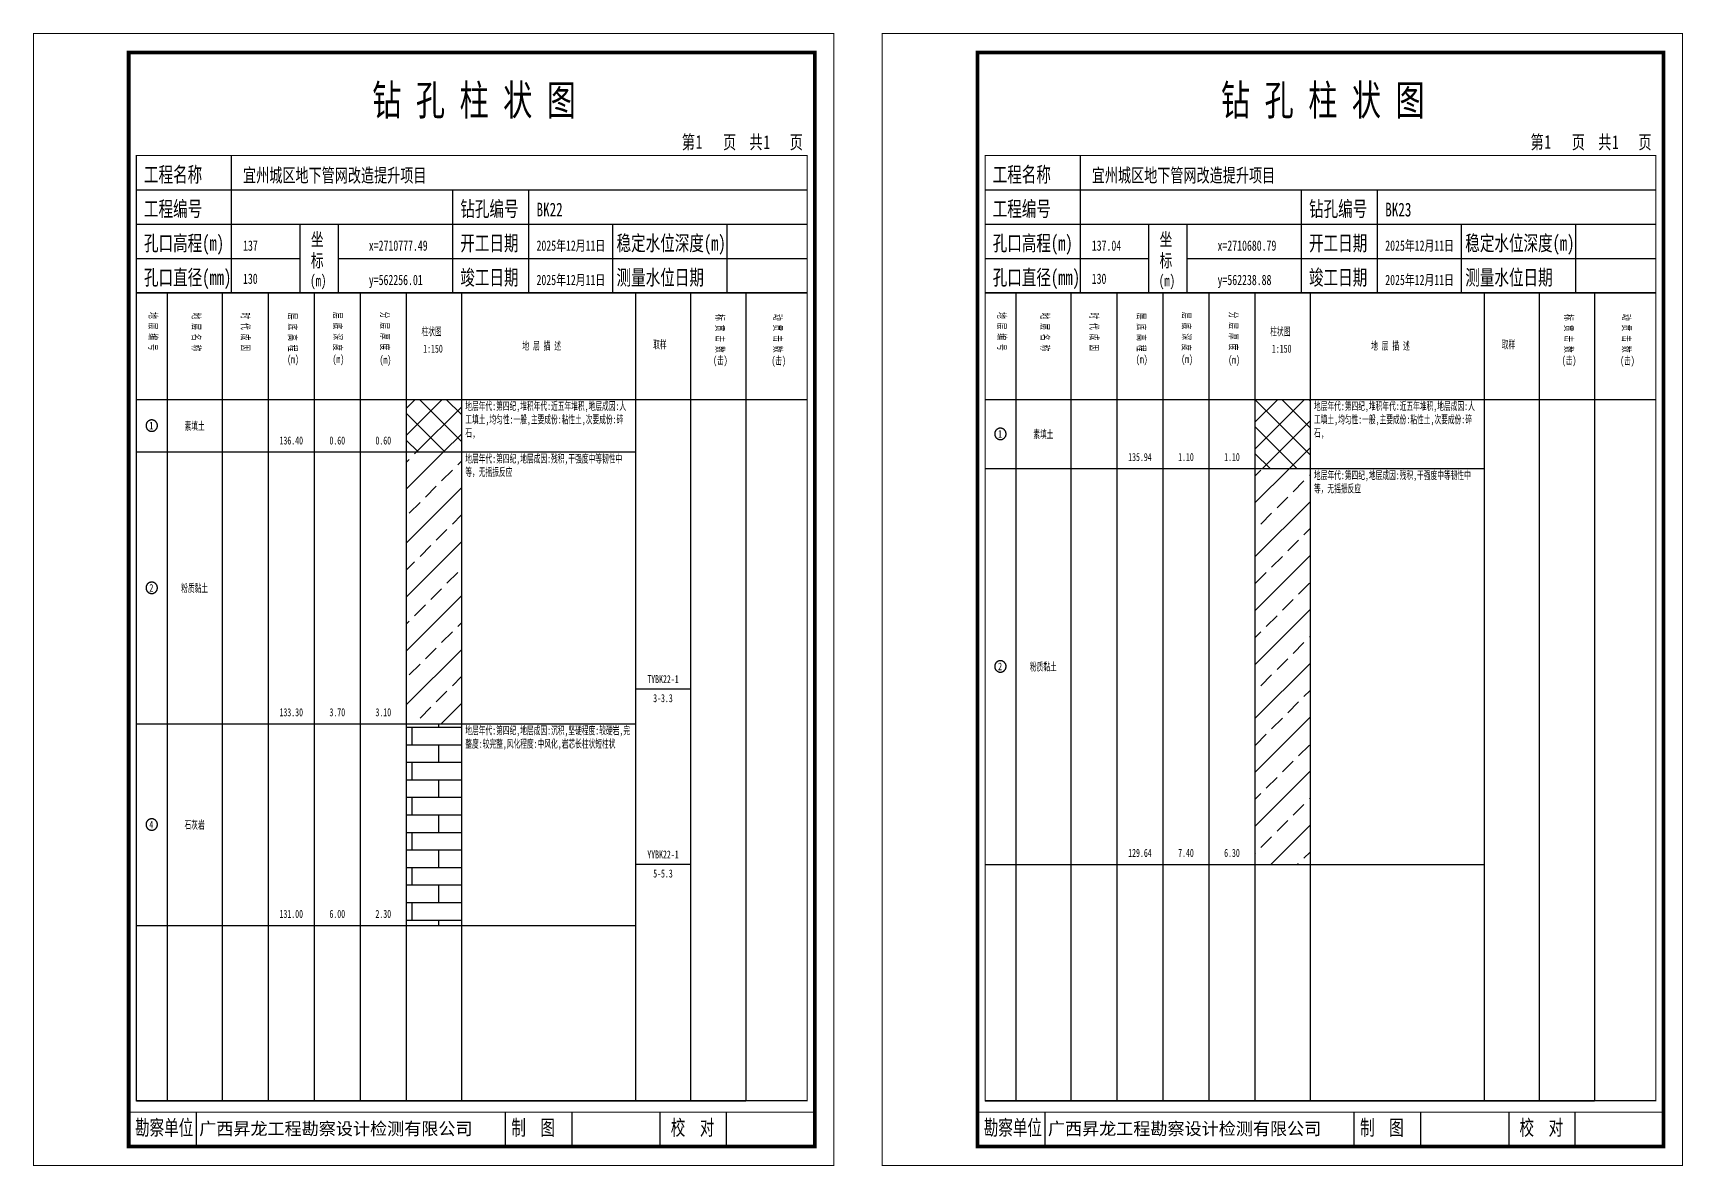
# Model space of a CAD drawing. Header units: millimetres. Extents: x 0 to 2711117, y 0 to 567555.
# Drawn here: x 7348.5 to 7781.5, y -0.1 to 297.1 of the extents above; entities that cross this region are included whole.
import ezdxf
from ezdxf.enums import TextEntityAlignment as Align

# ---------------------------------------------------------------- set-up
doc = ezdxf.new("R2010")
doc.units = ezdxf.units.MM
doc.layers.add('GICAD_POU_TEXTS', color=7, linetype='Continuous')
doc.layers.add('勘察点图例', color=7, linetype='Continuous')
doc.styles.add('HEAD_FONT', font='simfang.ttf', dxfattribs={"width": 0.6})
doc.styles.add('HEAD_FONT2', font='simfang.ttf', dxfattribs={"width": 0.6})
doc.styles.add('HT', font='simhei.ttf')
doc.styles.add('LZ_FONT', font='simfang.ttf', dxfattribs={"width": 0.7, "height": 8})
doc.styles.add('成果图图块', font='simfang.ttf', dxfattribs={"height": 2.5})
doc.styles.add('成果图表体', font='simfang.ttf', dxfattribs={"width": 0.6, "height": 2.1})
pattern_1 = [(45, (0, 0), (-3.535534, 3.535534), []), (135, (0, 0), (-3.535534, -3.535534), [])]
pattern_2 = [(45, (0, 0), (-7.071068, 7.071068), []), (45, (7.071, 0), (-7.071068, 7.071068), [4, -2])]

# ---------------------------------------------------------------- blocks, each defined once
blk = doc.blocks.new('BK22')
for p, q in [((52, 229), (52, 265)), ((27, 256), (203, 256)), ((110, 229), (110, 256)), ((130, 229), (130, 256)), ((27, 247), (203, 247)), ((70, 229), (70, 247)), ((80, 229), (80, 247)), ((152, 229), (152, 247)), ((182, 229), (182, 247)), ((27, 238), (70, 238)), ((80, 238), (203, 238)), ((27, 229), (35.05, 229)), ((35.05, 229), (35.05, 17)), ((35.05, 229), (49.53, 229)), ((49.53, 229), (49.53, 17)), ((49.53, 229), (61.6, 229)), ((61.6, 229), (61.6, 17)), ((61.6, 229), (73.68, 229)), ((73.68, 229), (73.68, 17)), ((73.68, 229), (85.75, 229)), ((85.75, 229), (85.75, 17)), ((85.75, 229), (97.82, 229)), ((97.82, 229), (97.82, 17)), ((97.82, 229), (112.3, 229)), ((112.3, 229), (112.3, 17)), ((112.3, 229), (157.93, 229)), ((157.93, 229), (157.93, 17)), ((157.93, 229), (172.42, 229)), ((172.42, 229), (172.42, 17)), ((172.42, 229), (186.9, 229)), ((186.9, 229), (186.9, 17)), ((186.9, 229), (203, 229)), ((27, 201), (203, 201)), ((27, 17), (35.05, 17)), ((35.05, 17), (49.53, 17)), ((42.74, 4.95), (42.74, 13.95)), ((42.74, 4.95), (42.74, 13.95)), ((49.53, 17), (61.6, 17)), ((61.6, 17), (73.68, 17)), ((73.68, 17), (85.75, 17)), ((85.75, 17), (97.82, 17)), ((97.82, 17), (112.3, 17)), ((112.3, 17), (157.93, 17)), ((123.83, 4.95), (123.83, 13.95)), ((141.38, 4.95), (141.38, 13.95)), ((157.93, 17), (172.42, 17)), ((164.48, 4.95), (164.48, 13.95)), ((172.42, 17), (186.9, 17)), ((181.84, 4.95), (181.84, 13.95)), ((181.84, 4.95), (181.84, 13.95))]:
    blk.add_line(p, q)
for points, const_width in [([(0, 0), (210, 0), (210, 297), (0, 297)], 0.25), ([(25, 5), (205, 5), (205, 292), (25, 292)], 1), ([(27, 265), (203, 265), (203, 17), (27, 17)], 0.3)]:
    blk.add_lwpolyline(points, close=True, dxfattribs=dict(const_width=const_width))
at = {"const_width": 0.3}
for points in [[(27, 229), (203, 229)], [(25, 14), (205, 14)]]:
    blk.add_lwpolyline(points, dxfattribs=at)
at = {"style": 'LZ_FONT', "width": 0.7}
for s, height, p in [('钻 孔 柱 状 图', 8, (88.9, 275.54)), ('第', 3.6, (170.12, 266.7)), ('1', 3.6, (173.78, 266.75)), ('页', 3.6, (180.96, 266.7)), ('共', 3.6, (187.88, 266.7)), ('1', 3.6, (191.54, 266.7)), ('页', 3.6, (198.44, 266.7)), ('工程名称', 4, (29, 258)), ('宜州城区地下管网改造提升项目', 3.6, (55, 258)), ('工程编号', 4, (29, 249)), ('钻孔编号', 4, (112, 249)), ('BK22', 3.6, (132, 249)), ('孔口高程(m)', 4, (29, 240)), ('137', 2.7, (55, 240)), ('坐', 3.5, (72.79, 241.24)), ('x=2710777.49', 2.7, (88, 240)), ('开工日期', 4, (112, 240)), ('2025年12月11日', 2.7, (132, 240)), ('稳定水位深度(m)', 4, (153, 240)), ('标', 3.5, (72.79, 235.7)), ('孔口直径(mm)', 4, (29, 231)), ('130', 2.7, (54.98, 231.31)), ('(m) ', 3, (72.59, 230.65)), ('竣工日期', 4, (112, 231)), ('2025年12月11日', 2.7, (132, 231)), ('测量水位日期', 4, (153, 231)), ('y=562256.01', 2.7, (88, 231)), ('勘察单位', 4, (26.65, 7.95)), ('制  图', 4, (125.4, 7.95)), ('校  对', 4, (167.22, 7.95))]:
    blk.add_text(s, height=height, dxfattribs=at).set_placement(p)
at = {"style": 'HT'}
blk.add_text('广西昇龙工程勘察设计检测有限公司', height=3.2865, dxfattribs=at).set_placement((43.48, 8.02))
at = {"char_height": 2.1, "width": 22.806, "attachment_point": 1, "rotation": 270, "style": 'HEAD_FONT'}
for s, insert in [('地 层 编 号', (32.46, 223.92)), ('地 层 名 称', (43.79, 223.76)), ('时 代 成 因', (56.67, 223.83)), ('层 底 高 程', (69.07, 223.71)), ('层 底 深 度', (80.9, 223.91)), ('分 层 厚 度', (93.26, 224.01)), ('标 贯 击 数', (181.21, 223.37)), ('动 贯 击 数', (196.38, 223.43))]:
    blk.add_mtext(s, dxfattribs=dict(at, insert=insert))
at = {"char_height": 2.1, "attachment_point": 1}
for s, insert, width, style in [('柱状图', (101.82, 219.87), 7.855, 'HEAD_FONT2'), ('取样', (162.58, 216.44), 7.855, 'HEAD_FONT2'), ('(m)', (66.58, 212.56), 4.7944, 'HEAD_FONT'), ('(m)', (78.47, 212.61), 4.7944, 'HEAD_FONT'), ('(m)', (90.81, 212.43), 4.7944, 'HEAD_FONT'), ('1:150', (102.26, 215.36), 6.9223, 'HEAD_FONT2'), ('地 层 描 述', (128.29, 216.11), 22.0781, 'HEAD_FONT2'), ('(击)', (178.33, 212.31), 7.855, 'HEAD_FONT2'), ('(击)', (193.64, 212.22), 7.855, 'HEAD_FONT2')]:
    blk.add_mtext(s, dxfattribs=dict(at, insert=insert, width=width, style=style))
blk = doc.blocks.new('BK22_0')
at = {"color": 7}
blk.add_polyline3d([(-1.5, 0.02, 0), (-1.5, -0.06, 0), (-1.49, -0.13, 0), (-1.48, -0.2, 0), (-1.47, -0.28, 0), (-1.46, -0.35, 0), (-1.44, -0.42, 0), (-1.41, -0.49, 0), (-1.39, -0.56, 0), (-1.36, -0.63, 0), (-1.32, -0.69, 0), (-1.29, -0.76, 0), (-1.25, -0.82, 0), (-1.2, -0.88, 0), (-1.16, -0.94, 0), (-1.11, -0.99, 0), (-1.06, -1.04, 0), (-1.01, -1.1, 0), (-0.95, -1.14, 0), (-0.89, -1.19, 0), (-0.83, -1.23, 0), (-0.77, -1.27, 0), (-0.71, -1.31, 0), (-0.64, -1.34, 0), (-0.57, -1.37, 0), (-0.51, -1.4, 0), (-0.44, -1.42, 0), (-0.36, -1.44, 0), (-0.29, -1.46, 0), (-0.22, -1.47, 0), (-0.15, -1.48, 0), (-0.07, -1.48, 0), (0, -1.48, 0), (0.07, -1.48, 0), (0.15, -1.48, 0), (0.22, -1.47, 0), (0.29, -1.46, 0), (0.36, -1.44, 0), (0.44, -1.42, 0), (0.51, -1.4, 0), (0.57, -1.37, 0), (0.64, -1.34, 0), (0.71, -1.31, 0), (0.77, -1.27, 0), (0.83, -1.23, 0), (0.89, -1.19, 0), (0.95, -1.14, 0), (1.01, -1.1, 0), (1.06, -1.04, 0), (1.11, -0.99, 0), (1.16, -0.94, 0), (1.2, -0.88, 0), (1.25, -0.82, 0), (1.29, -0.76, 0), (1.32, -0.69, 0), (1.36, -0.63, 0), (1.39, -0.56, 0), (1.41, -0.49, 0), (1.44, -0.42, 0), (1.46, -0.35, 0), (1.47, -0.28, 0), (1.48, -0.2, 0), (1.49, -0.13, 0), (1.5, -0.06, 0), (1.5, 0.02, 0), (1.5, 0.09, 0), (1.49, 0.16, 0), (1.48, 0.24, 0), (1.47, 0.31, 0), (1.46, 0.38, 0), (1.44, 0.45, 0), (1.41, 0.52, 0), (1.39, 0.59, 0), (1.36, 0.66, 0), (1.32, 0.72, 0), (1.29, 0.79, 0), (1.25, 0.85, 0), (1.2, 0.91, 0), (1.16, 0.97, 0), (1.11, 1.02, 0), (1.06, 1.08, 0), (1.01, 1.13, 0), (0.95, 1.18, 0), (0.89, 1.22, 0), (0.83, 1.26, 0), (0.77, 1.3, 0), (0.71, 1.34, 0), (0.64, 1.37, 0), (0.57, 1.4, 0), (0.51, 1.43, 0), (0.44, 1.45, 0), (0.36, 1.47, 0), (0.29, 1.49, 0), (0.22, 1.5, 0), (0.15, 1.51, 0), (0.07, 1.51, 0), (0, 1.52, 0), (-0.07, 1.51, 0), (-0.15, 1.51, 0), (-0.22, 1.5, 0), (-0.29, 1.49, 0), (-0.36, 1.47, 0), (-0.44, 1.45, 0), (-0.51, 1.43, 0), (-0.57, 1.4, 0), (-0.64, 1.37, 0), (-0.71, 1.34, 0), (-0.77, 1.3, 0), (-0.83, 1.26, 0), (-0.89, 1.22, 0), (-0.95, 1.18, 0), (-1.01, 1.13, 0), (-1.06, 1.08, 0), (-1.11, 1.02, 0), (-1.16, 0.97, 0), (-1.2, 0.91, 0), (-1.25, 0.85, 0), (-1.29, 0.79, 0), (-1.32, 0.72, 0), (-1.36, 0.66, 0), (-1.39, 0.59, 0), (-1.41, 0.52, 0), (-1.44, 0.45, 0), (-1.46, 0.38, 0), (-1.47, 0.31, 0), (-1.48, 0.24, 0), (-1.49, 0.16, 0), (-1.5, 0.09, 0), (-1.5, 0.02, 0)], dxfattribs=at)
at = {"layer": 'GICAD_POU_TEXTS', "color": 7, "style": '成果图图块', "width": 0.7}
blk.add_text('1', height=2, dxfattribs=at).set_placement((-0.09, -0.99), align=Align.CENTER)
blk = doc.blocks.new('BK22_1')
at = {"color": 7}
blk.add_polyline3d([(-1.5, 0.02, 0), (-1.5, -0.06, 0), (-1.49, -0.13, 0), (-1.48, -0.2, 0), (-1.47, -0.28, 0), (-1.46, -0.35, 0), (-1.44, -0.42, 0), (-1.41, -0.49, 0), (-1.39, -0.56, 0), (-1.36, -0.63, 0), (-1.32, -0.69, 0), (-1.29, -0.76, 0), (-1.25, -0.82, 0), (-1.2, -0.88, 0), (-1.16, -0.94, 0), (-1.11, -0.99, 0), (-1.06, -1.04, 0), (-1.01, -1.1, 0), (-0.95, -1.14, 0), (-0.89, -1.19, 0), (-0.83, -1.23, 0), (-0.77, -1.27, 0), (-0.71, -1.31, 0), (-0.64, -1.34, 0), (-0.57, -1.37, 0), (-0.51, -1.4, 0), (-0.44, -1.42, 0), (-0.36, -1.44, 0), (-0.29, -1.46, 0), (-0.22, -1.47, 0), (-0.15, -1.48, 0), (-0.07, -1.48, 0), (0, -1.48, 0), (0.07, -1.48, 0), (0.15, -1.48, 0), (0.22, -1.47, 0), (0.29, -1.46, 0), (0.36, -1.44, 0), (0.44, -1.42, 0), (0.51, -1.4, 0), (0.57, -1.37, 0), (0.64, -1.34, 0), (0.71, -1.31, 0), (0.77, -1.27, 0), (0.83, -1.23, 0), (0.89, -1.19, 0), (0.95, -1.14, 0), (1.01, -1.1, 0), (1.06, -1.04, 0), (1.11, -0.99, 0), (1.16, -0.94, 0), (1.2, -0.88, 0), (1.25, -0.82, 0), (1.29, -0.76, 0), (1.32, -0.69, 0), (1.36, -0.63, 0), (1.39, -0.56, 0), (1.41, -0.49, 0), (1.44, -0.42, 0), (1.46, -0.35, 0), (1.47, -0.28, 0), (1.48, -0.2, 0), (1.49, -0.13, 0), (1.5, -0.06, 0), (1.5, 0.02, 0), (1.5, 0.09, 0), (1.49, 0.16, 0), (1.48, 0.24, 0), (1.47, 0.31, 0), (1.46, 0.38, 0), (1.44, 0.45, 0), (1.41, 0.52, 0), (1.39, 0.59, 0), (1.36, 0.66, 0), (1.32, 0.72, 0), (1.29, 0.79, 0), (1.25, 0.85, 0), (1.2, 0.91, 0), (1.16, 0.97, 0), (1.11, 1.02, 0), (1.06, 1.08, 0), (1.01, 1.13, 0), (0.95, 1.18, 0), (0.89, 1.22, 0), (0.83, 1.26, 0), (0.77, 1.3, 0), (0.71, 1.34, 0), (0.64, 1.37, 0), (0.57, 1.4, 0), (0.51, 1.43, 0), (0.44, 1.45, 0), (0.36, 1.47, 0), (0.29, 1.49, 0), (0.22, 1.5, 0), (0.15, 1.51, 0), (0.07, 1.51, 0), (0, 1.52, 0), (-0.07, 1.51, 0), (-0.15, 1.51, 0), (-0.22, 1.5, 0), (-0.29, 1.49, 0), (-0.36, 1.47, 0), (-0.44, 1.45, 0), (-0.51, 1.43, 0), (-0.57, 1.4, 0), (-0.64, 1.37, 0), (-0.71, 1.34, 0), (-0.77, 1.3, 0), (-0.83, 1.26, 0), (-0.89, 1.22, 0), (-0.95, 1.18, 0), (-1.01, 1.13, 0), (-1.06, 1.08, 0), (-1.11, 1.02, 0), (-1.16, 0.97, 0), (-1.2, 0.91, 0), (-1.25, 0.85, 0), (-1.29, 0.79, 0), (-1.32, 0.72, 0), (-1.36, 0.66, 0), (-1.39, 0.59, 0), (-1.41, 0.52, 0), (-1.44, 0.45, 0), (-1.46, 0.38, 0), (-1.47, 0.31, 0), (-1.48, 0.24, 0), (-1.49, 0.16, 0), (-1.5, 0.09, 0), (-1.5, 0.02, 0)], dxfattribs=at)
at = {"layer": 'GICAD_POU_TEXTS', "color": 7, "style": '成果图图块', "width": 0.7}
blk.add_text('2', height=2, dxfattribs=at).set_placement((-0.09, -0.99), align=Align.CENTER)
blk = doc.blocks.new('BK22_2')
at = {"color": 7}
blk.add_polyline3d([(-1.5, 0.02, 0), (-1.5, -0.06, 0), (-1.49, -0.13, 0), (-1.48, -0.2, 0), (-1.47, -0.28, 0), (-1.46, -0.35, 0), (-1.44, -0.42, 0), (-1.41, -0.49, 0), (-1.39, -0.56, 0), (-1.36, -0.63, 0), (-1.32, -0.69, 0), (-1.29, -0.76, 0), (-1.25, -0.82, 0), (-1.2, -0.88, 0), (-1.16, -0.94, 0), (-1.11, -0.99, 0), (-1.06, -1.04, 0), (-1.01, -1.1, 0), (-0.95, -1.14, 0), (-0.89, -1.19, 0), (-0.83, -1.23, 0), (-0.77, -1.27, 0), (-0.71, -1.31, 0), (-0.64, -1.34, 0), (-0.57, -1.37, 0), (-0.51, -1.4, 0), (-0.44, -1.42, 0), (-0.36, -1.44, 0), (-0.29, -1.46, 0), (-0.22, -1.47, 0), (-0.15, -1.48, 0), (-0.07, -1.48, 0), (0, -1.48, 0), (0.07, -1.48, 0), (0.15, -1.48, 0), (0.22, -1.47, 0), (0.29, -1.46, 0), (0.36, -1.44, 0), (0.44, -1.42, 0), (0.51, -1.4, 0), (0.57, -1.37, 0), (0.64, -1.34, 0), (0.71, -1.31, 0), (0.77, -1.27, 0), (0.83, -1.23, 0), (0.89, -1.19, 0), (0.95, -1.14, 0), (1.01, -1.1, 0), (1.06, -1.04, 0), (1.11, -0.99, 0), (1.16, -0.94, 0), (1.2, -0.88, 0), (1.25, -0.82, 0), (1.29, -0.76, 0), (1.32, -0.69, 0), (1.36, -0.63, 0), (1.39, -0.56, 0), (1.41, -0.49, 0), (1.44, -0.42, 0), (1.46, -0.35, 0), (1.47, -0.28, 0), (1.48, -0.2, 0), (1.49, -0.13, 0), (1.5, -0.06, 0), (1.5, 0.02, 0), (1.5, 0.09, 0), (1.49, 0.16, 0), (1.48, 0.24, 0), (1.47, 0.31, 0), (1.46, 0.38, 0), (1.44, 0.45, 0), (1.41, 0.52, 0), (1.39, 0.59, 0), (1.36, 0.66, 0), (1.32, 0.72, 0), (1.29, 0.79, 0), (1.25, 0.85, 0), (1.2, 0.91, 0), (1.16, 0.97, 0), (1.11, 1.02, 0), (1.06, 1.08, 0), (1.01, 1.13, 0), (0.95, 1.18, 0), (0.89, 1.22, 0), (0.83, 1.26, 0), (0.77, 1.3, 0), (0.71, 1.34, 0), (0.64, 1.37, 0), (0.57, 1.4, 0), (0.51, 1.43, 0), (0.44, 1.45, 0), (0.36, 1.47, 0), (0.29, 1.49, 0), (0.22, 1.5, 0), (0.15, 1.51, 0), (0.07, 1.51, 0), (0, 1.52, 0), (-0.07, 1.51, 0), (-0.15, 1.51, 0), (-0.22, 1.5, 0), (-0.29, 1.49, 0), (-0.36, 1.47, 0), (-0.44, 1.45, 0), (-0.51, 1.43, 0), (-0.57, 1.4, 0), (-0.64, 1.37, 0), (-0.71, 1.34, 0), (-0.77, 1.3, 0), (-0.83, 1.26, 0), (-0.89, 1.22, 0), (-0.95, 1.18, 0), (-1.01, 1.13, 0), (-1.06, 1.08, 0), (-1.11, 1.02, 0), (-1.16, 0.97, 0), (-1.2, 0.91, 0), (-1.25, 0.85, 0), (-1.29, 0.79, 0), (-1.32, 0.72, 0), (-1.36, 0.66, 0), (-1.39, 0.59, 0), (-1.41, 0.52, 0), (-1.44, 0.45, 0), (-1.46, 0.38, 0), (-1.47, 0.31, 0), (-1.48, 0.24, 0), (-1.49, 0.16, 0), (-1.5, 0.09, 0), (-1.5, 0.02, 0)], dxfattribs=at)
at = {"layer": 'GICAD_POU_TEXTS', "color": 7, "style": '成果图图块', "width": 0.7}
blk.add_text('4', height=2, dxfattribs=at).set_placement((-0.09, -0.99), align=Align.CENTER)
blk = doc.blocks.new('BK23')
for p, q in [((52, 229), (52, 265)), ((27, 256), (203, 256)), ((110, 229), (110, 256)), ((130, 229), (130, 256)), ((27, 247), (203, 247)), ((70, 229), (70, 247)), ((80, 229), (80, 247)), ((152, 229), (152, 247)), ((182, 229), (182, 247)), ((27, 238), (70, 238)), ((80, 238), (203, 238)), ((27, 229), (35.05, 229)), ((35.05, 229), (35.05, 17)), ((35.05, 229), (49.53, 229)), ((49.53, 229), (49.53, 17)), ((49.53, 229), (61.6, 229)), ((61.6, 229), (61.6, 17)), ((61.6, 229), (73.68, 229)), ((73.68, 229), (73.68, 17)), ((73.68, 229), (85.75, 229)), ((85.75, 229), (85.75, 17)), ((85.75, 229), (97.82, 229)), ((97.82, 229), (97.82, 17)), ((97.82, 229), (112.3, 229)), ((112.3, 229), (112.3, 17)), ((112.3, 229), (157.93, 229)), ((157.93, 229), (157.93, 17)), ((157.93, 229), (172.42, 229)), ((172.42, 229), (172.42, 17)), ((172.42, 229), (186.9, 229)), ((186.9, 229), (186.9, 17)), ((186.9, 229), (203, 229)), ((27, 201), (203, 201)), ((27, 17), (35.05, 17)), ((35.05, 17), (49.53, 17)), ((42.74, 4.95), (42.74, 13.95)), ((42.74, 4.95), (42.74, 13.95)), ((49.53, 17), (61.6, 17)), ((61.6, 17), (73.68, 17)), ((73.68, 17), (85.75, 17)), ((85.75, 17), (97.82, 17)), ((97.82, 17), (112.3, 17)), ((112.3, 17), (157.93, 17)), ((123.83, 4.95), (123.83, 13.95)), ((141.38, 4.95), (141.38, 13.95)), ((157.93, 17), (172.42, 17)), ((164.48, 4.95), (164.48, 13.95)), ((172.42, 17), (186.9, 17)), ((181.84, 4.95), (181.84, 13.95)), ((181.84, 4.95), (181.84, 13.95))]:
    blk.add_line(p, q)
for points, const_width in [([(0, 0), (210, 0), (210, 297), (0, 297)], 0.25), ([(25, 5), (205, 5), (205, 292), (25, 292)], 1), ([(27, 265), (203, 265), (203, 17), (27, 17)], 0.3)]:
    blk.add_lwpolyline(points, close=True, dxfattribs=dict(const_width=const_width))
at = {"const_width": 0.3}
for points in [[(27, 229), (203, 229)], [(25, 14), (205, 14)]]:
    blk.add_lwpolyline(points, dxfattribs=at)
at = {"style": 'LZ_FONT', "width": 0.7}
for s, height, p in [('钻 孔 柱 状 图', 8, (88.9, 275.54)), ('第', 3.6, (170.12, 266.7)), ('1', 3.6, (173.78, 266.75)), ('页', 3.6, (180.96, 266.7)), ('共', 3.6, (187.88, 266.7)), ('1', 3.6, (191.54, 266.7)), ('页', 3.6, (198.44, 266.7)), ('工程名称', 4, (29, 258)), ('宜州城区地下管网改造提升项目', 3.6, (55, 258)), ('工程编号', 4, (29, 249)), ('钻孔编号', 4, (112, 249)), ('BK23', 3.6, (132, 249)), ('孔口高程(m)', 4, (29, 240)), ('137.04', 2.7, (55, 240)), ('坐', 3.5, (72.79, 241.24)), ('x=2710680.79', 2.7, (88, 240)), ('开工日期', 4, (112, 240)), ('2025年12月11日', 2.7, (132, 240)), ('稳定水位深度(m)', 4, (153, 240)), ('标', 3.5, (72.79, 235.7)), ('孔口直径(mm)', 4, (29, 231)), ('130', 2.7, (54.98, 231.31)), ('(m) ', 3, (72.59, 230.65)), ('竣工日期', 4, (112, 231)), ('2025年12月11日', 2.7, (132, 231)), ('测量水位日期', 4, (153, 231)), ('y=562238.88', 2.7, (88, 231)), ('勘察单位', 4, (26.65, 7.95)), ('制  图', 4, (125.4, 7.95)), ('校  对', 4, (167.22, 7.95))]:
    blk.add_text(s, height=height, dxfattribs=at).set_placement(p)
at = {"style": 'HT'}
blk.add_text('广西昇龙工程勘察设计检测有限公司', height=3.2865, dxfattribs=at).set_placement((43.48, 8.02))
at = {"char_height": 2.1, "width": 22.806, "attachment_point": 1, "rotation": 270, "style": 'HEAD_FONT'}
for s, insert in [('地 层 编 号', (32.46, 223.92)), ('地 层 名 称', (43.79, 223.76)), ('时 代 成 因', (56.67, 223.83)), ('层 底 高 程', (69.07, 223.71)), ('层 底 深 度', (80.9, 223.91)), ('分 层 厚 度', (93.26, 224.01)), ('标 贯 击 数', (181.21, 223.37)), ('动 贯 击 数', (196.38, 223.43))]:
    blk.add_mtext(s, dxfattribs=dict(at, insert=insert))
at = {"char_height": 2.1, "attachment_point": 1}
for s, insert, width, style in [('柱状图', (101.82, 219.87), 7.855, 'HEAD_FONT2'), ('取样', (162.58, 216.44), 7.855, 'HEAD_FONT2'), ('(m)', (66.58, 212.56), 4.7944, 'HEAD_FONT'), ('(m)', (78.47, 212.61), 4.7944, 'HEAD_FONT'), ('(m)', (90.81, 212.43), 4.7944, 'HEAD_FONT'), ('1:150', (102.26, 215.36), 6.9223, 'HEAD_FONT2'), ('地 层 描 述', (128.29, 216.11), 22.0781, 'HEAD_FONT2'), ('(击)', (178.33, 212.31), 7.855, 'HEAD_FONT2'), ('(击)', (193.64, 212.22), 7.855, 'HEAD_FONT2')]:
    blk.add_mtext(s, dxfattribs=dict(at, insert=insert, width=width, style=style))
blk = doc.blocks.new('BK23_0')
at = {"color": 7}
blk.add_polyline3d([(-1.5, 0.02, 0), (-1.5, -0.06, 0), (-1.49, -0.13, 0), (-1.48, -0.2, 0), (-1.47, -0.28, 0), (-1.46, -0.35, 0), (-1.44, -0.42, 0), (-1.41, -0.49, 0), (-1.39, -0.56, 0), (-1.36, -0.63, 0), (-1.32, -0.69, 0), (-1.29, -0.76, 0), (-1.25, -0.82, 0), (-1.2, -0.88, 0), (-1.16, -0.94, 0), (-1.11, -0.99, 0), (-1.06, -1.04, 0), (-1.01, -1.1, 0), (-0.95, -1.14, 0), (-0.89, -1.19, 0), (-0.83, -1.23, 0), (-0.77, -1.27, 0), (-0.71, -1.31, 0), (-0.64, -1.34, 0), (-0.57, -1.37, 0), (-0.51, -1.4, 0), (-0.44, -1.42, 0), (-0.36, -1.44, 0), (-0.29, -1.46, 0), (-0.22, -1.47, 0), (-0.15, -1.48, 0), (-0.07, -1.48, 0), (0, -1.48, 0), (0.07, -1.48, 0), (0.15, -1.48, 0), (0.22, -1.47, 0), (0.29, -1.46, 0), (0.36, -1.44, 0), (0.44, -1.42, 0), (0.51, -1.4, 0), (0.57, -1.37, 0), (0.64, -1.34, 0), (0.71, -1.31, 0), (0.77, -1.27, 0), (0.83, -1.23, 0), (0.89, -1.19, 0), (0.95, -1.14, 0), (1.01, -1.1, 0), (1.06, -1.04, 0), (1.11, -0.99, 0), (1.16, -0.94, 0), (1.2, -0.88, 0), (1.25, -0.82, 0), (1.29, -0.76, 0), (1.32, -0.69, 0), (1.36, -0.63, 0), (1.39, -0.56, 0), (1.41, -0.49, 0), (1.44, -0.42, 0), (1.46, -0.35, 0), (1.47, -0.28, 0), (1.48, -0.2, 0), (1.49, -0.13, 0), (1.5, -0.06, 0), (1.5, 0.02, 0), (1.5, 0.09, 0), (1.49, 0.16, 0), (1.48, 0.24, 0), (1.47, 0.31, 0), (1.46, 0.38, 0), (1.44, 0.45, 0), (1.41, 0.52, 0), (1.39, 0.59, 0), (1.36, 0.66, 0), (1.32, 0.72, 0), (1.29, 0.79, 0), (1.25, 0.85, 0), (1.2, 0.91, 0), (1.16, 0.97, 0), (1.11, 1.02, 0), (1.06, 1.08, 0), (1.01, 1.13, 0), (0.95, 1.18, 0), (0.89, 1.22, 0), (0.83, 1.26, 0), (0.77, 1.3, 0), (0.71, 1.34, 0), (0.64, 1.37, 0), (0.57, 1.4, 0), (0.51, 1.43, 0), (0.44, 1.45, 0), (0.36, 1.47, 0), (0.29, 1.49, 0), (0.22, 1.5, 0), (0.15, 1.51, 0), (0.07, 1.51, 0), (0, 1.52, 0), (-0.07, 1.51, 0), (-0.15, 1.51, 0), (-0.22, 1.5, 0), (-0.29, 1.49, 0), (-0.36, 1.47, 0), (-0.44, 1.45, 0), (-0.51, 1.43, 0), (-0.57, 1.4, 0), (-0.64, 1.37, 0), (-0.71, 1.34, 0), (-0.77, 1.3, 0), (-0.83, 1.26, 0), (-0.89, 1.22, 0), (-0.95, 1.18, 0), (-1.01, 1.13, 0), (-1.06, 1.08, 0), (-1.11, 1.02, 0), (-1.16, 0.97, 0), (-1.2, 0.91, 0), (-1.25, 0.85, 0), (-1.29, 0.79, 0), (-1.32, 0.72, 0), (-1.36, 0.66, 0), (-1.39, 0.59, 0), (-1.41, 0.52, 0), (-1.44, 0.45, 0), (-1.46, 0.38, 0), (-1.47, 0.31, 0), (-1.48, 0.24, 0), (-1.49, 0.16, 0), (-1.5, 0.09, 0), (-1.5, 0.02, 0)], dxfattribs=at)
at = {"layer": 'GICAD_POU_TEXTS', "color": 7, "style": '成果图图块', "width": 0.7}
blk.add_text('1', height=2, dxfattribs=at).set_placement((-0.09, -0.99), align=Align.CENTER)
blk = doc.blocks.new('BK23_1')
at = {"color": 7}
blk.add_polyline3d([(-1.5, 0.02, 0), (-1.5, -0.06, 0), (-1.49, -0.13, 0), (-1.48, -0.2, 0), (-1.47, -0.28, 0), (-1.46, -0.35, 0), (-1.44, -0.42, 0), (-1.41, -0.49, 0), (-1.39, -0.56, 0), (-1.36, -0.63, 0), (-1.32, -0.69, 0), (-1.29, -0.76, 0), (-1.25, -0.82, 0), (-1.2, -0.88, 0), (-1.16, -0.94, 0), (-1.11, -0.99, 0), (-1.06, -1.04, 0), (-1.01, -1.1, 0), (-0.95, -1.14, 0), (-0.89, -1.19, 0), (-0.83, -1.23, 0), (-0.77, -1.27, 0), (-0.71, -1.31, 0), (-0.64, -1.34, 0), (-0.57, -1.37, 0), (-0.51, -1.4, 0), (-0.44, -1.42, 0), (-0.36, -1.44, 0), (-0.29, -1.46, 0), (-0.22, -1.47, 0), (-0.15, -1.48, 0), (-0.07, -1.48, 0), (0, -1.48, 0), (0.07, -1.48, 0), (0.15, -1.48, 0), (0.22, -1.47, 0), (0.29, -1.46, 0), (0.36, -1.44, 0), (0.44, -1.42, 0), (0.51, -1.4, 0), (0.57, -1.37, 0), (0.64, -1.34, 0), (0.71, -1.31, 0), (0.77, -1.27, 0), (0.83, -1.23, 0), (0.89, -1.19, 0), (0.95, -1.14, 0), (1.01, -1.1, 0), (1.06, -1.04, 0), (1.11, -0.99, 0), (1.16, -0.94, 0), (1.2, -0.88, 0), (1.25, -0.82, 0), (1.29, -0.76, 0), (1.32, -0.69, 0), (1.36, -0.63, 0), (1.39, -0.56, 0), (1.41, -0.49, 0), (1.44, -0.42, 0), (1.46, -0.35, 0), (1.47, -0.28, 0), (1.48, -0.2, 0), (1.49, -0.13, 0), (1.5, -0.06, 0), (1.5, 0.02, 0), (1.5, 0.09, 0), (1.49, 0.16, 0), (1.48, 0.24, 0), (1.47, 0.31, 0), (1.46, 0.38, 0), (1.44, 0.45, 0), (1.41, 0.52, 0), (1.39, 0.59, 0), (1.36, 0.66, 0), (1.32, 0.72, 0), (1.29, 0.79, 0), (1.25, 0.85, 0), (1.2, 0.91, 0), (1.16, 0.97, 0), (1.11, 1.02, 0), (1.06, 1.08, 0), (1.01, 1.13, 0), (0.95, 1.18, 0), (0.89, 1.22, 0), (0.83, 1.26, 0), (0.77, 1.3, 0), (0.71, 1.34, 0), (0.64, 1.37, 0), (0.57, 1.4, 0), (0.51, 1.43, 0), (0.44, 1.45, 0), (0.36, 1.47, 0), (0.29, 1.49, 0), (0.22, 1.5, 0), (0.15, 1.51, 0), (0.07, 1.51, 0), (0, 1.52, 0), (-0.07, 1.51, 0), (-0.15, 1.51, 0), (-0.22, 1.5, 0), (-0.29, 1.49, 0), (-0.36, 1.47, 0), (-0.44, 1.45, 0), (-0.51, 1.43, 0), (-0.57, 1.4, 0), (-0.64, 1.37, 0), (-0.71, 1.34, 0), (-0.77, 1.3, 0), (-0.83, 1.26, 0), (-0.89, 1.22, 0), (-0.95, 1.18, 0), (-1.01, 1.13, 0), (-1.06, 1.08, 0), (-1.11, 1.02, 0), (-1.16, 0.97, 0), (-1.2, 0.91, 0), (-1.25, 0.85, 0), (-1.29, 0.79, 0), (-1.32, 0.72, 0), (-1.36, 0.66, 0), (-1.39, 0.59, 0), (-1.41, 0.52, 0), (-1.44, 0.45, 0), (-1.46, 0.38, 0), (-1.47, 0.31, 0), (-1.48, 0.24, 0), (-1.49, 0.16, 0), (-1.5, 0.09, 0), (-1.5, 0.02, 0)], dxfattribs=at)
at = {"layer": 'GICAD_POU_TEXTS', "color": 7, "style": '成果图图块', "width": 0.7}
blk.add_text('2', height=2, dxfattribs=at).set_placement((-0.09, -0.99), align=Align.CENTER)

msp = doc.modelspace()

# ---------------------------------------------------------------- hatches: boundary and pattern name
at = {"layer": '勘察点图例'}
h = msp.add_hatch(dxfattribs=at)
h.set_pattern_fill('GKSTT', color=256, scale=0.5, style=0, pattern_type=2)
h.set_pattern_definition(pattern_1)
h.paths.add_polyline_path([(7446.47, 187.2), (7460.96, 187.2), (7460.96, 201), (7446.47, 201)])
h = msp.add_hatch(dxfattribs=at)
h.set_pattern_fill('GKSTT', color=256, scale=0.5, style=0, pattern_type=2)
h.set_pattern_definition(pattern_1)
h.paths.add_polyline_path([(7669.16, 182.86), (7683.64, 182.86), (7683.64, 201), (7669.16, 201)])
h = msp.add_hatch(dxfattribs=at)
h.set_pattern_fill('GKFZNT', color=256, scale=0.5, style=0, pattern_type=2)
h.set_pattern_definition(pattern_2)
h.paths.add_polyline_path([(7446.47, 115.9), (7460.96, 115.9), (7460.96, 187.2), (7446.47, 187.2)])
h = msp.add_hatch(dxfattribs=at)
h.set_pattern_fill('GKFZNT', color=256, scale=0.5, style=0, pattern_type=2)
h.set_pattern_definition(pattern_2)
h.paths.add_polyline_path([(7669.16, 79), (7683.64, 79), (7683.64, 182.86), (7669.16, 182.86)])
h = msp.add_hatch(dxfattribs=at)
h.set_pattern_fill('GKSHY', color=256, scale=0.5, style=0, pattern_type=2)
h.set_pattern_definition([(0, (0, 0), (0, 4.6), []), (90, (0, 0), (-7, 4.6), [4.6, -4.6])])
h.paths.add_polyline_path([(7446.47, 63), (7460.96, 63), (7460.96, 115.9), (7446.47, 115.9)])

# ---------------------------------------------------------------- linework, layer by layer
for p, q in [((7375.65, 187.2), (7460.96, 187.2)), ((7460.96, 187.2), (7506.59, 187.2)), ((7598.34, 182.86), (7683.64, 182.86)), ((7683.64, 182.86), (7729.27, 182.86)), ((7506.59, 125.1), (7521.07, 125.1)), ((7375.65, 115.9), (7460.96, 115.9)), ((7460.96, 115.9), (7506.59, 115.9)), ((7506.59, 79.1), (7521.07, 79.1)), ((7598.34, 79), (7683.64, 79)), ((7683.64, 79), (7729.27, 79)), ((7375.65, 63), (7460.96, 63)), ((7460.96, 63), (7506.59, 63))]:
    msp.add_line(p, q, dxfattribs=at)

# ---------------------------------------------------------------- block references
for name, p in [('BK22', (7348.65, 0)), ('BK23', (7571.34, 0)), ('BK22_0', (7379.68, 194.1)), ('BK23_0', (7602.36, 191.93)), ('BK22_1', (7379.68, 151.55)), ('BK23_1', (7602.36, 130.93)), ('BK22_2', (7379.68, 89.45))]:
    msp.add_blockref(name, p, dxfattribs=at)

# ---------------------------------------------------------------- texts
at = {"layer": '勘察点图例', "style": '成果图表体', "width": 0.6}
for s, p in [('素填土', (7390.94, 194.1)), ('136.40', (7416.29, 190.2)), ('0.60', (7428.37, 190.2)), ('0.60', (7440.44, 190.2)), ('素填土', (7613.63, 191.93)), ('135.94', (7638.98, 185.86)), ('1.10', (7651.05, 185.86)), ('1.10', (7663.12, 185.86)), ('粉质黏土', (7390.94, 151.55)), ('粉质黏土', (7613.63, 130.93)), ('TYBK22-1', (7513.83, 127.6)), ('3-3.3', (7513.83, 122.6)), ('133.30', (7416.29, 118.9)), ('3.70', (7428.37, 118.9)), ('3.10', (7440.44, 118.9)), ('石灰岩', (7390.94, 89.45)), ('YYBK22-1', (7513.83, 81.6)), ('129.64', (7638.98, 82)), ('7.40', (7651.05, 82)), ('6.30', (7663.12, 82)), ('5-5.3', (7513.83, 76.6)), ('131.00', (7416.29, 66)), ('6.00', (7428.37, 66)), ('2.30', (7440.44, 66))]:
    msp.add_text(s, height=2.1, dxfattribs=at).set_placement(p, align=Align.MIDDLE)
at = {"layer": '勘察点图例', "char_height": 2.1, "width": 43.6296, "attachment_point": 1, "style": '成果图表体'}
for s, insert in [('地层年代:第四纪,堆积年代:近五年堆积,地层成因:人工填土,均匀性:一般,主要成份:粘性土,次要成份:碎石,', (7461.96, 200.3)), ('地层年代:第四纪,堆积年代:近五年堆积,地层成因:人工填土,均匀性:一般,主要成份:粘性土,次要成份:碎石,', (7684.64, 200.3)), ('地层年代:第四纪,地层成因:残积,干强度中等韧性中等，无摇振反应', (7461.96, 186.5)), ('地层年代:第四纪,地层成因:残积,干强度中等韧性中等，无摇振反应', (7684.64, 182.16)), ('地层年代:第四纪,地层成因:沉积,坚硬程度:较硬岩,完整度:较完整,风化程度:中风化,岩芯长柱状短柱状', (7461.96, 115.2))]:
    msp.add_mtext(s, dxfattribs=dict(at, insert=insert))

doc.saveas('drawing.dxf')
